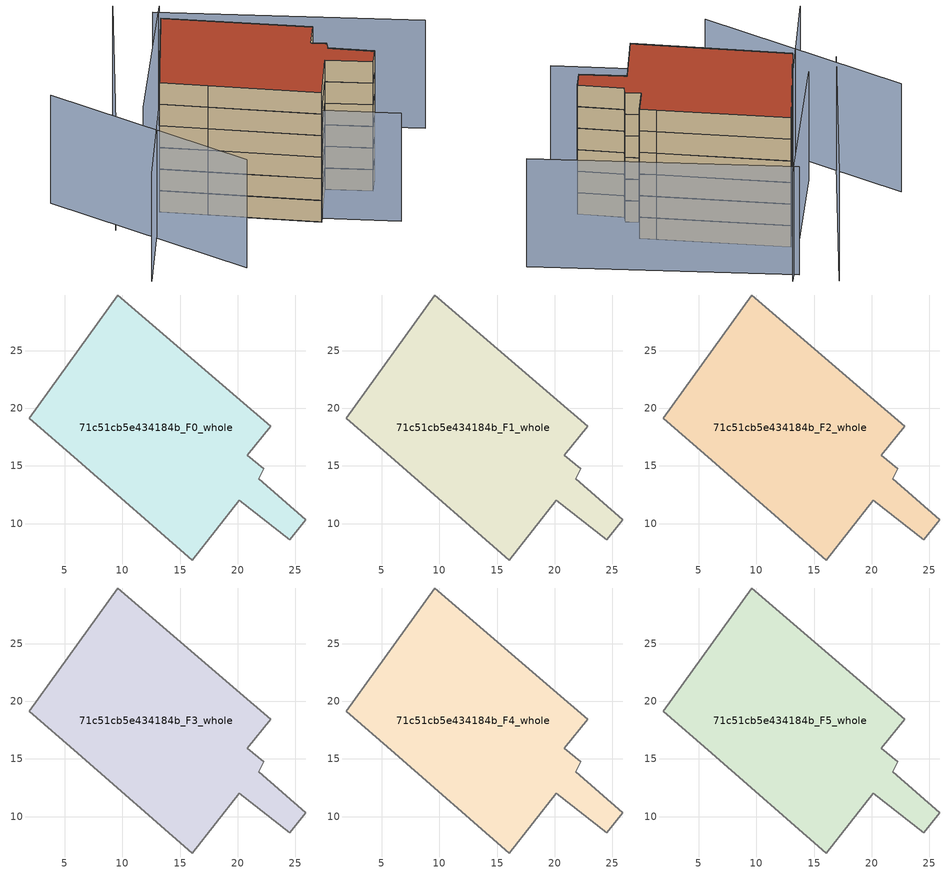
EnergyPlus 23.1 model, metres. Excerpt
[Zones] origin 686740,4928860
71c51cb5e434184b_F0_whole
 floor ground (EU_floor_Construction): 24.51,8.6 25.89,10.32 21.84,13.9 22.27,14.76 20.83,15.91 22.88,18.44 21.4,19.7 9.59,29.83 1.94,19.13 6.13,15.49 16.08,6.84 20.14,12.04 z0
 wall adiabatic (EU_wall_Construction): 20.14,12.04 16.08,6.84 6.13,15.49 1.94,19.13 9.59,29.83 21.4,19.7 22.88,18.44 20.83,15.91 22.27,14.76 21.84,13.9 25.89,10.32 24.51,8.6 20.14,12.04 z0:3
71c51cb5e434184b_F1_whole
 floor to 71c51cb5e434184b_F0_whole (EU_floor_Construction): 24.51,8.6 25.89,10.32 21.84,13.9 22.27,14.76 20.83,15.91 22.88,18.44 21.4,19.7 9.59,29.83 1.94,19.13 6.13,15.49 16.08,6.84 20.14,12.04 z3
 wall adiabatic (EU_wall_Construction): 20.14,12.04 16.08,6.84 6.13,15.49 1.94,19.13 9.59,29.83 21.4,19.7 22.88,18.44 20.83,15.91 22.27,14.76 21.84,13.9 25.89,10.32 24.51,8.6 20.14,12.04 z3:6
71c51cb5e434184b_F2_whole
 floor to 71c51cb5e434184b_F1_whole (EU_floor_Construction): 24.51,8.6 25.89,10.32 21.84,13.9 22.27,14.76 20.83,15.91 22.88,18.44 21.4,19.7 9.59,29.83 1.94,19.13 6.13,15.49 16.08,6.84 20.14,12.04 z6
 wall adiabatic (EU_wall_Construction): 20.14,12.04 16.08,6.84 6.13,15.49 1.94,19.13 9.59,29.83 21.4,19.7 22.88,18.44 20.83,15.91 22.27,14.76 21.84,13.9 25.89,10.32 24.51,8.6 20.14,12.04 z6:9
71c51cb5e434184b_F3_whole
 floor to 71c51cb5e434184b_F2_whole (EU_floor_Construction): 24.51,8.6 25.89,10.32 21.84,13.9 22.27,14.76 20.83,15.91 22.88,18.44 21.4,19.7 9.59,29.83 1.94,19.13 6.13,15.49 16.08,6.84 20.14,12.04 z9
 wall adiabatic (EU_wall_Construction): 20.14,12.04 16.08,6.84 6.13,15.49 1.94,19.13 9.59,29.83 21.4,19.7 22.88,18.44 20.83,15.91 22.27,14.76 21.84,13.9 25.89,10.32 24.51,8.6 20.14,12.04 z9:12
71c51cb5e434184b_F4_whole
 floor to 71c51cb5e434184b_F3_whole (EU_floor_Construction): 24.51,8.6 25.89,10.32 21.84,13.9 22.27,14.76 20.83,15.91 22.88,18.44 21.4,19.7 9.59,29.83 1.94,19.13 6.13,15.49 16.08,6.84 20.14,12.04 z12
 wall adiabatic (EU_wall_Construction): 20.14,12.04 16.08,6.84 6.13,15.49 1.94,19.13 9.59,29.83 21.4,19.7 22.88,18.44 20.83,15.91 22.27,14.76 21.84,13.9 25.89,10.32 24.51,8.6 20.14,12.04 z12:15
71c51cb5e434184b_F5_whole
 floor to 71c51cb5e434184b_F4_whole (EU_floor_Construction): 24.51,8.6 25.89,10.32 21.84,13.9 22.27,14.76 20.83,15.91 22.88,18.44 21.4,19.7 9.59,29.83 1.94,19.13 6.13,15.49 16.08,6.84 20.14,12.04 z15
 wall adiabatic (EU_wall_Construction): 20.14,12.04 16.08,6.84 6.13,15.49 1.94,19.13 9.59,29.83 21.4,19.7 22.88,18.44 20.83,15.91 22.27,14.76 21.84,13.9 25.89,10.32 24.51,8.6 20.14,12.04 z15:18
 roof outside (EU_roof_Construction): 21.4,19.7 22.88,18.44 20.83,15.91 22.27,14.76 21.84,13.9 25.89,10.32 24.51,8.6 20.14,12.04 16.08,6.84 6.13,15.49 1.94,19.13 9.59,29.83 z18
shading: -7.24,27.75 3.72,4.17 / -6.78,8.19 1.94,19.13 / 1.94,19.13 23.67,1.8 / 0.06,19.72 13.37,35.52 / 8.95,38.57 -4.25,19.03 / 36.69,15.68 12,34.91 z0:15
[Building]
EU S2 Campaign: North Axis=0; Terrain=City; Solar Distribution=FullExterior
[Site:Location]
Bologna: Latitude=44.5; Longitude=11.25; Time Zone=1; Elevation=37
[SizingPeriod:WeatherFileDays]
AnnualSizingPeriod: Begin Month=1; Begin Day of Month=1; End Month=12; End Day of Month=31; Day of Week for Start Day=Monday; Use Weather File Daylight Saving Period=No; Use Weather File Rain and Snow Indicators=No
[MATERIAL]
EU_InternalMass_Material: Roughness=MediumRough; Thickness=0.1; Conductivity=1; Density=1800; Specific Heat=900; Thermal Absorptance=0.9; Solar Absorptance=0.7; Visible Absorptance=0.7
[MATERIAL:NOMASS] Roughness=MediumRough; Thermal Absorptance=0.9; Solar Absorptance=0.7; Visible Absorptance=0.7
Name | Thermal Resistance
EU_wall_NoMass | 0.905828
EU_roof_NoMass | 0.37593
EU_floor_NoMass | 0.67114
[CONSTRUCTION]
EU_wall_Construction: EU_wall_NoMass
EU_roof_Construction: EU_roof_NoMass
EU_floor_Construction: EU_floor_NoMass
EU_InternalMass_Construction: EU_InternalMass_Material
[ZONE] Type=1; Multiplier=1; Ceiling Height=autocalculate; Volume=772.938; Floor Area=autocalculate; Part of Total Floor Area=Yes
71c51cb5e434184b_F0_whole; 71c51cb5e434184b_F1_whole; 71c51cb5e434184b_F2_whole; 71c51cb5e434184b_F3_whole; 71c51cb5e434184b_F4_whole; 71c51cb5e434184b_F5_whole
[INTERNALMASS] Construction=EU_InternalMass_Construction; Surface Area=257.646
Name | Zone or ZoneList
71c51cb5e434184b_F0_whole_EU_InternalMass | 71c51cb5e434184b_F0_whole
71c51cb5e434184b_F1_whole_EU_InternalMass | 71c51cb5e434184b_F1_whole
71c51cb5e434184b_F2_whole_EU_InternalMass | 71c51cb5e434184b_F2_whole
71c51cb5e434184b_F3_whole_EU_InternalMass | 71c51cb5e434184b_F3_whole
71c51cb5e434184b_F4_whole_EU_InternalMass | 71c51cb5e434184b_F4_whole
71c51cb5e434184b_F5_whole_EU_InternalMass | 71c51cb5e434184b_F5_whole
[OTHEREQUIPMENT] Fuel Type=Electricity; Design Level Calculation Method=Watts/Area; Power per Zone Floor Area=1; Fraction Latent=0; Fraction Radiant=0; Fraction Lost=0; Carbon Dioxide Generation Rate=0; EndUse Subcategory=EU_Step8_InternalGains
Name | Zone or ZoneList or Space or SpaceList | Schedule
EU_Step8_InternalGain_71c51cb5e434184b_F0_whole_f000 | 71c51cb5e434184b_F0_whole | EU_Step8_GainSchedule_71c51cb5e434184b_F0_whole_f000
EU_Step8_InternalGain_71c51cb5e434184b_F1_whole_f000 | 71c51cb5e434184b_F1_whole | EU_Step8_GainSchedule_71c51cb5e434184b_F1_whole_f000
EU_Step8_InternalGain_71c51cb5e434184b_F2_whole_f000 | 71c51cb5e434184b_F2_whole | EU_Step8_GainSchedule_71c51cb5e434184b_F2_whole_f000
EU_Step8_InternalGain_71c51cb5e434184b_F3_whole_f000 | 71c51cb5e434184b_F3_whole | EU_Step8_GainSchedule_71c51cb5e434184b_F3_whole_f000
EU_Step8_InternalGain_71c51cb5e434184b_F4_whole_f000 | 71c51cb5e434184b_F4_whole | EU_Step8_GainSchedule_71c51cb5e434184b_F4_whole_f000
EU_Step8_InternalGain_71c51cb5e434184b_F5_whole_f000 | 71c51cb5e434184b_F5_whole | EU_Step8_GainSchedule_71c51cb5e434184b_F5_whole_f000
[ZONEVENTILATION:DESIGNFLOWRATE] Schedule=EU_AlwaysOn; Design Flow Rate Calculation Method=AirChanges/Hour; Air Changes per Hour=0.73129; Ventilation Type=Natural; Fan Pressure Rise=0; Fan Total Efficiency=1; Constant Term Coefficient=1; Temperature Term Coefficient=0; Velocity Term Coefficient=0; Velocity Squared Term Coefficient=0; Minimum Indoor Temperature=-100; Maximum Indoor Temperature=100; Delta Temperature=-100; Minimum Outdoor Temperature=-100; Maximum Outdoor Temperature=100; Maximum Wind Speed=40
Name | Zone or ZoneList or Space or SpaceList
EU_ConstantAir_71c51cb5e434184b_F0_whole | 71c51cb5e434184b_F0_whole
EU_ConstantAir_71c51cb5e434184b_F1_whole | 71c51cb5e434184b_F1_whole
EU_ConstantAir_71c51cb5e434184b_F2_whole | 71c51cb5e434184b_F2_whole
EU_ConstantAir_71c51cb5e434184b_F3_whole | 71c51cb5e434184b_F3_whole
EU_ConstantAir_71c51cb5e434184b_F4_whole | 71c51cb5e434184b_F4_whole
EU_ConstantAir_71c51cb5e434184b_F5_whole | 71c51cb5e434184b_F5_whole
[HVACTEMPLATE:THERMOSTAT] Constant Heating Setpoint=20; Constant Cooling Setpoint=50
EU_HeatOnly_71c51cb5e434184b_F0_whole; EU_HeatOnly_71c51cb5e434184b_F1_whole; EU_HeatOnly_71c51cb5e434184b_F2_whole; EU_HeatOnly_71c51cb5e434184b_F3_whole; EU_HeatOnly_71c51cb5e434184b_F4_whole; EU_HeatOnly_71c51cb5e434184b_F5_whole
[HVACTEMPLATE:ZONE:IDEALLOADSAIRSYSTEM] System Availability Schedule=EU_AlwaysOn; Maximum Heating Supply Air Temperature=50; Minimum Cooling Supply Air Temperature=13; Maximum Heating Supply Air Humidity Ratio=0.0156; Minimum Cooling Supply Air Humidity Ratio=0.0077; Heating Limit=NoLimit; Cooling Limit=NoLimit; Heating Availability Schedule=EU_AlwaysOn; Cooling Availability Schedule=EU_CoolingOff; Dehumidification Control Type=ConstantSensibleHeatRatio; Cooling Sensible Heat Ratio=0.7; Dehumidification Setpoint=60; Humidification Control Type=None; Humidification Setpoint=30; Outdoor Air Method=None; Outdoor Air Flow Rate per Person=0.00944; Outdoor Air Flow Rate per Zone Floor Area=0; Outdoor Air Flow Rate per Zone=0; Demand Controlled Ventilation Type=None; Outdoor Air Economizer Type=NoEconomizer; Heat Recovery Type=None; Sensible Heat Recovery Effectiveness=0.7; Latent Heat Recovery Effectiveness=0.65
Name | Template Thermostat
71c51cb5e434184b_F0_whole | EU_HeatOnly_71c51cb5e434184b_F0_whole
71c51cb5e434184b_F1_whole | EU_HeatOnly_71c51cb5e434184b_F1_whole
71c51cb5e434184b_F2_whole | EU_HeatOnly_71c51cb5e434184b_F2_whole
71c51cb5e434184b_F3_whole | EU_HeatOnly_71c51cb5e434184b_F3_whole
71c51cb5e434184b_F4_whole | EU_HeatOnly_71c51cb5e434184b_F4_whole
71c51cb5e434184b_F5_whole | EU_HeatOnly_71c51cb5e434184b_F5_whole
[SIZING:ZONE] Zone Cooling Design Supply Air Temperature Input Method=SupplyAirTemperature; Zone Cooling Design Supply Air Temperature=13; Zone Heating Design Supply Air Temperature Input Method=SupplyAirTemperature; Zone Heating Design Supply Air Temperature=50; Zone Cooling Design Supply Air Humidity Ratio=0.008; Zone Heating Design Supply Air Humidity Ratio=0.008; Cooling Design Air Flow Method=DesignDay; Cooling Design Air Flow Rate=0; Cooling Minimum Air Flow per Zone Floor Area=0.000762; Cooling Minimum Air Flow=0; Cooling Minimum Air Flow Fraction=0.2; Heating Design Air Flow Method=DesignDay; Heating Design Air Flow Rate=0; Heating Maximum Air Flow per Zone Floor Area=0.002032; Heating Maximum Air Flow=0.141576; Heating Maximum Air Flow Fraction=0.3; Account for Dedicated Outdoor Air System=No; Dedicated Outdoor Air System Control Strategy=NeutralSupplyAir; Dedicated Outdoor Air Low Setpoint Temperature for Design=autosize; Dedicated Outdoor Air High Setpoint Temperature for Design=autosize; Zone Load Sizing Method=Sensible Load Only No Latent Load; Zone Latent Cooling Design Supply Air Humidity Ratio Input Method=HumidityRatioDifference; Zone Cooling Design Supply Air Humidity Ratio Difference=0.005; Zone Latent Heating Design Supply Air Humidity Ratio Input Method=HumidityRatioDifference; Zone Humidification Design Supply Air Humidity Ratio Difference=0.005
71c51cb5e434184b_F0_whole; 71c51cb5e434184b_F1_whole; 71c51cb5e434184b_F2_whole; 71c51cb5e434184b_F3_whole; 71c51cb5e434184b_F4_whole; 71c51cb5e434184b_F5_whole
[SCHEDULE:CONSTANT]
Name | Hourly Value
EU_AlwaysOn | 1
EU_CoolingOff | 0
[SCHEDULE:FILE] Column Number=1; Rows to Skip at Top=0; Number of Hours of Data=8760; Column Separator=Comma; Interpolate to Timestep=No; Minutes per Item=60; Adjust Schedule for Daylight Savings=Yes
Name | File
EU_Step8_GainSchedule_71c51cb5e434184b_F0_whole_f000 | ../../schedules/71c51cb5e434184b/71c51cb5e434184b_F0_whole_f000_gain.csv
EU_Step8_GainSchedule_71c51cb5e434184b_F1_whole_f000 | ../../schedules/71c51cb5e434184b/71c51cb5e434184b_F1_whole_f000_gain.csv
EU_Step8_GainSchedule_71c51cb5e434184b_F2_whole_f000 | ../../schedules/71c51cb5e434184b/71c51cb5e434184b_F2_whole_f000_gain.csv
EU_Step8_GainSchedule_71c51cb5e434184b_F3_whole_f000 | ../../schedules/71c51cb5e434184b/71c51cb5e434184b_F3_whole_f000_gain.csv
EU_Step8_GainSchedule_71c51cb5e434184b_F4_whole_f000 | ../../schedules/71c51cb5e434184b/71c51cb5e434184b_F4_whole_f000_gain.csv
EU_Step8_GainSchedule_71c51cb5e434184b_F5_whole_f000 | ../../schedules/71c51cb5e434184b/71c51cb5e434184b_F5_whole_f000_gain.csv
